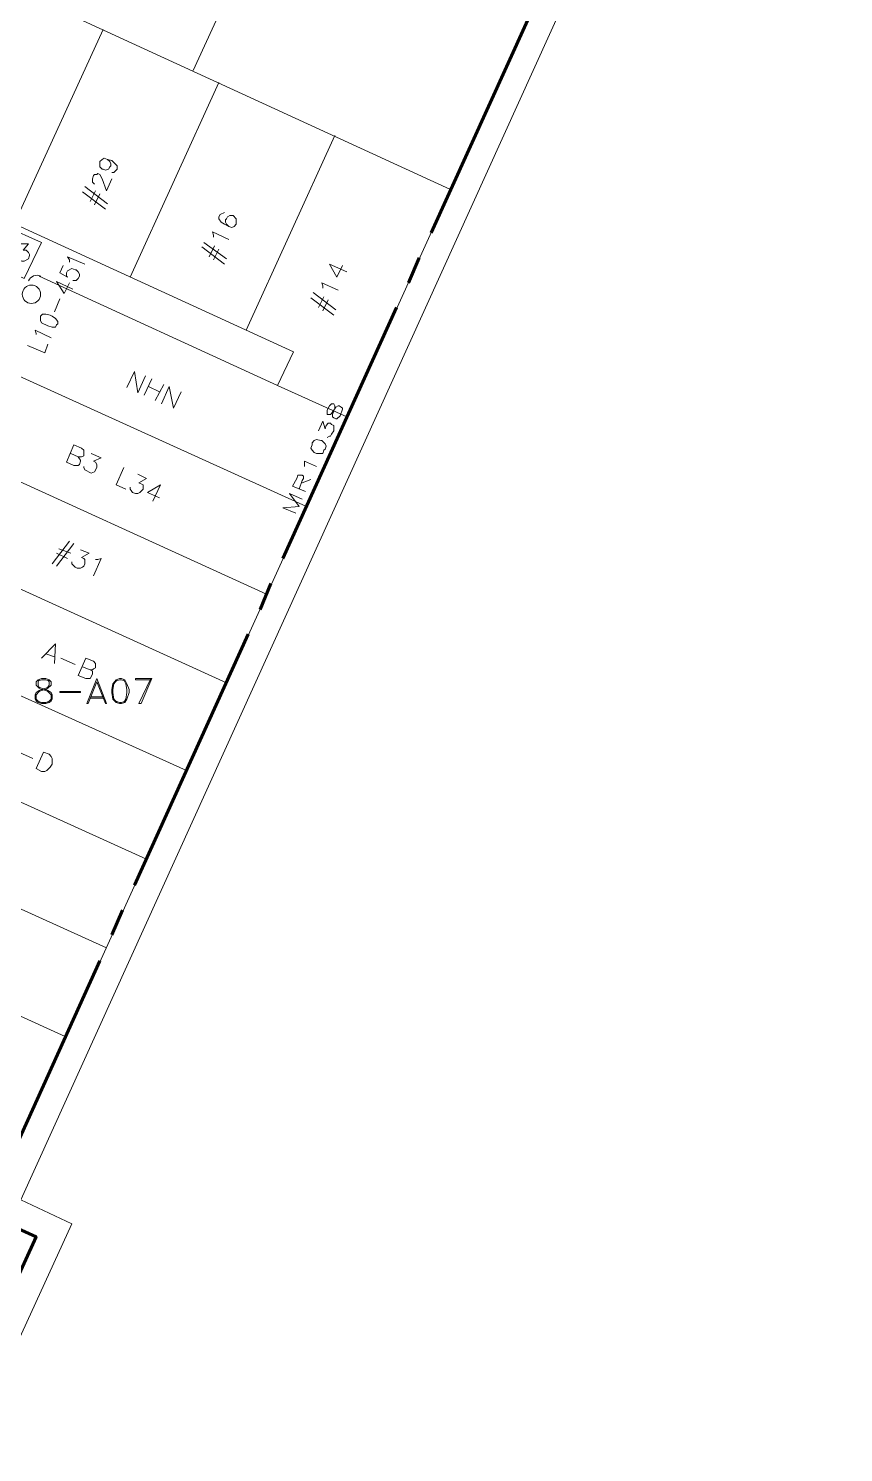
# Model space of a CAD drawing. Header units: millimetres. Extents: x 3.6 to 37.8, y 0.6 to 28.7.
# Drawn here: x 26.74 to 29.88, y 6.63 to 12.12 of the extents above; entities that cross this region are included whole.
import ezdxf

# ---------------------------------------------------------------- set-up
doc = ezdxf.new("R2010")
doc.units = ezdxf.units.MM
for name, color, linetype in [('PDF_0', 7, 'Continuous'), ('PDF_S45$BOUNDARY-NODE', 3, 'Continuous'), ('PDF_S45$Passives-TapOffs', 7, 'Continuous'), ('PDF_S45$pole', 7, 'Continuous')]:
    doc.layers.add(name, color=color, linetype=linetype)
for name, color, linetype, true_color in [('PDF_S45$Actives-Amplifier', 92, 'Continuous', 0x00b800), ('PDF_S45$Actives-NodeReceiver', 104, 'Continuous', 0x009525), ('PDF_S45$LOTS', 254, 'Continuous', 0xdcdcdc), ('PDF_S45$ROAD', 8, 'Continuous', 0x808080), ('PDF_S45$SDU', 157, 'Continuous', 0x396472)]:
    doc.layers.add(name, color=color, linetype=linetype, true_color=true_color)

msp = doc.modelspace()

# ---------------------------------------------------------------- linework, layer by layer
at = {"layer": 'PDF_0', "lineweight": 9}
msp.add_lwpolyline([(24.8509, 18.7793), (24.6007, 18.2164), (26.623, 17.2907), (26.8649, 17.3866), (27.5946, 17.0613), (27.3194, 16.4359), (29.8755, 15.2558), (28.6788, 12.4495), (28.8622, 12.3619), (26.7064, 7.6042), (26.9024, 7.5124), (26.4646, 6.5575), (26.0059, 6.7702), (23.7125, 1.8123), (22.6951, 2.2751), (22.5241, 2.3377), (17.0491, 4.8479), (16.728, 4.7562), (15.4145, 5.3691)], dxfattribs=at)
at = {"layer": 'PDF_S45$Actives-Amplifier', "lineweight": 13}
for points in [[(26.8107, 9.6098), (26.8149, 9.6015), (26.8149, 9.589), (26.8107, 9.5807), (26.8024, 9.5765), (26.7857, 9.5723), (26.7773, 9.5681), (26.7648, 9.5598), (26.7607, 9.5515), (26.7607, 9.5348), (26.7648, 9.5265), (26.7732, 9.5223), (26.7857, 9.5181), (26.8024, 9.5181), (26.8149, 9.5223), (26.8232, 9.5265), (26.8274, 9.5348), (26.8274, 9.5515), (26.8232, 9.5598), (26.8107, 9.5681), (26.8024, 9.5723), (26.7857, 9.5765), (26.7773, 9.5807), (26.7732, 9.589), (26.7732, 9.6015), (26.7773, 9.6098)], [(26.7732, 9.6057), (26.7857, 9.6098), (26.8024, 9.6098), (26.8149, 9.6057)], [(27.0776, 9.5223), (27.065, 9.5348), (27.0609, 9.5598), (27.0609, 9.5723), (27.065, 9.5932), (27.0776, 9.6098)], [(27.0734, 9.6057), (27.0859, 9.6098), (27.0942, 9.6098), (27.1067, 9.6057)], [(27.1026, 9.6098), (27.1109, 9.5932), (27.1151, 9.5723), (27.1151, 9.5598), (27.1109, 9.5348), (27.1026, 9.5223)], [(27.2068, 9.6098), (27.1484, 9.6098), (27.1484, 9.614), (27.211, 9.614), (27.1693, 9.5181), (27.161, 9.5181), (27.2068, 9.614)], [(26.7815, 9.5223), (26.7648, 9.5306)], [(26.8232, 9.5306), (26.8065, 9.5223)], [(27.0275, 9.539), (26.9733, 9.539)], [(27.0234, 9.5431), (26.9775, 9.5431)], [(27.1067, 9.5265), (27.0942, 9.5223), (27.0859, 9.5223), (27.0734, 9.5265)]]:
    msp.add_lwpolyline(points, dxfattribs=at)
for points in [[(26.7857, 9.614), (26.8024, 9.614), (26.8149, 9.6098), (26.8232, 9.6015), (26.8232, 9.589), (26.8107, 9.5765), (26.8024, 9.5723), (26.7857, 9.5681), (26.7773, 9.564), (26.7648, 9.5515), (26.7648, 9.5348), (26.7732, 9.5265), (26.7857, 9.5223), (26.8024, 9.5223), (26.8149, 9.5265), (26.8232, 9.5348), (26.8232, 9.5515), (26.8107, 9.564), (26.8024, 9.5681), (26.7857, 9.5723), (26.7773, 9.5765), (26.7648, 9.589), (26.7648, 9.6015), (26.7732, 9.6098)], [(26.9983, 9.614), (27.0359, 9.5181), (27.0317, 9.5181), (26.9983, 9.6015), (26.965, 9.5181), (26.9608, 9.5181)], [(27.0859, 9.614), (27.0942, 9.614), (27.1067, 9.6098), (27.1151, 9.5932), (27.1234, 9.5723), (27.1234, 9.5598), (27.1151, 9.5348), (27.1067, 9.5223), (27.0942, 9.5181), (27.0859, 9.5181), (27.0734, 9.5223), (27.0609, 9.5348), (27.0567, 9.5598), (27.0567, 9.5723), (27.0609, 9.5932), (27.0734, 9.6098)], [(26.8566, 9.5598), (26.8566, 9.564), (26.9358, 9.564), (26.9358, 9.5598)]]:
    msp.add_lwpolyline(points, close=True, dxfattribs=at)
at = {"layer": 'PDF_S45$Actives-NodeReceiver', "lineweight": 18}
for points in [[(27.8865, 10.6481), (27.8948, 10.6648), (27.9032, 10.6732), (27.9115, 10.6732), (27.9157, 10.6648), (27.9157, 10.6565), (27.9074, 10.6315), (27.9074, 10.6231), (27.9115, 10.6189), (27.9199, 10.6148), (27.924, 10.6148), (27.9365, 10.6273), (27.9449, 10.6523), (27.9449, 10.6565), (27.9407, 10.6606), (27.9324, 10.6648), (27.9282, 10.6648), (27.9199, 10.6606), (27.9032, 10.6356), (27.899, 10.6315), (27.8865, 10.6315)], [(27.8281, 10.5147), (27.8281, 10.523), (27.8365, 10.5314), (27.8448, 10.5355), (27.8615, 10.5314), (27.8657, 10.5314), (27.8782, 10.5189), (27.8823, 10.5105), (27.8782, 10.498), (27.874, 10.4939), (27.8698, 10.4813), (27.8448, 10.4813), (27.8365, 10.4855), (27.8281, 10.4939), (27.824, 10.5022)]]:
    msp.add_lwpolyline(points, close=True, dxfattribs=at)
for points in [[(27.8531, 10.5689), (27.8698, 10.6064), (27.8782, 10.5772), (27.8823, 10.5898), (27.8907, 10.5981), (27.899, 10.5981), (27.9032, 10.5939), (27.9115, 10.5898), (27.9115, 10.5689), (27.9032, 10.5564), (27.899, 10.5481), (27.8948, 10.5481), (27.8865, 10.5439)], [(27.7989, 10.4313), (27.7989, 10.4522), (27.8448, 10.4313)], [(27.8031, 10.3354), (27.7531, 10.3562), (27.7698, 10.3854), (27.7739, 10.3979), (27.7906, 10.3979), (27.7948, 10.3938), (27.7948, 10.3854), (27.7906, 10.3771), (27.7781, 10.3437)], [(27.824, 10.3813), (27.7906, 10.3688)], [(27.7656, 10.252), (27.7155, 10.2728), (27.7781, 10.277), (27.7406, 10.3271), (27.7906, 10.3062)]]:
    msp.add_lwpolyline(points, dxfattribs=at)
at = {"layer": 'PDF_S45$BOUNDARY-NODE', "lineweight": 60}
for points in [[(28.8122, 13.0166), (28.5453, 12.3953), (28.7288, 12.3077), (28.2868, 11.332)], [(28.2409, 11.2361), (28.1992, 11.1402)], [(28.1534, 11.0443), (27.7155, 10.0769)], [(27.6697, 9.981), (27.628, 9.8809)], [(27.5821, 9.785), (27.1443, 8.8176)], [(27.0984, 8.7217), (27.0567, 8.6258)], [(25.4555, 5.8236), (25.9559, 6.9036), (26.4146, 6.6951), (26.7648, 7.4624), (26.5688, 7.55), (27.0108, 8.5257)]]:
    msp.add_lwpolyline(points, dxfattribs=at)
at = {"layer": 'PDF_S45$LOTS', "lineweight": 0}
for points in [[(28.3619, 11.4988), (23.3539, 13.8005)], [(27.3694, 11.9575), (27.5821, 12.4203), (27.4445, 12.854)], [(26.5688, 7.55), (28.7288, 12.3077)], [(26.6814, 11.3695), (27.0234, 12.1159)], [(27.1276, 11.161), (27.4695, 11.9116)], [(27.5738, 10.9567), (27.9157, 11.7073)], [(26.5855, 10.8316), (27.8073, 10.277)], [(27.9616, 10.6231), (27.6947, 10.744)], [(26.4354, 10.4939), (27.653, 9.9393)], [(26.2811, 10.1519), (27.4987, 9.5973)], [(26.1227, 9.81), (27.3444, 9.2596)], [(25.9684, 9.4722), (27.1901, 8.9177)], [(25.8141, 9.1303), (27.0359, 8.5757)], [(25.6598, 8.7884), (26.8774, 8.2338)]]:
    msp.add_lwpolyline(points, dxfattribs=at)
at = {"layer": 'PDF_S45$Passives-TapOffs', "lineweight": 9}
msp.add_lwpolyline([(26.719, 11.1569), (26.5813, 11.2194), (26.6481, 11.357), (26.7857, 11.2945)], close=True, dxfattribs=at)
msp.add_lwpolyline([(26.6981, 11.2903), (26.7356, 11.2903), (26.7148, 11.2653), (26.7273, 11.2653), (26.7356, 11.2569), (26.7398, 11.2486), (26.7398, 11.2444), (26.7356, 11.2319), (26.719, 11.2236), (26.7106, 11.2236), (26.6981, 11.2277), (26.6981, 11.2319), (26.6939, 11.2361)], dxfattribs=at)
at = {"layer": 'PDF_S45$pole', "lineweight": 0}
for points in [[(26.9066, 11.1485), (26.9191, 11.1485), (26.9274, 11.1569), (26.9316, 11.1652), (26.9316, 11.1735), (26.9274, 11.1819), (26.9191, 11.1902), (26.9149, 11.1902), (26.9024, 11.1944), (26.8857, 11.186), (26.8816, 11.1777), (26.8816, 11.1652), (26.8857, 11.161), (26.8566, 11.1777), (26.8691, 11.2069)], [(26.8941, 11.2194), (26.8941, 11.2277), (26.8857, 11.2403), (26.9525, 11.2111)], [(26.8941, 11.1402), (26.8732, 11.0985), (26.844, 11.1443), (26.9066, 11.1152)], [(26.8566, 11.0776), (26.8357, 11.0276)], [(26.7648, 10.94), (26.7648, 10.9442), (26.7607, 10.9567), (26.8232, 10.9275)], [(26.8107, 10.9025), (26.7982, 10.8691), (26.7315, 10.8983)]]:
    msp.add_lwpolyline(points, dxfattribs=at)
msp.add_lwpolyline([(26.7815, 10.9942), (26.7815, 11.0109), (26.7898, 11.0192), (26.8024, 11.0192), (26.819, 11.0151), (26.8274, 11.0109), (26.8399, 11.0026), (26.8482, 10.9901), (26.8482, 10.9817), (26.844, 10.9776), (26.8399, 10.9692), (26.8274, 10.9692), (26.8107, 10.9734), (26.7857, 10.9859)], close=True, dxfattribs=at)
msp.add_circle((26.7471, 11.0957), 0.0354, dxfattribs=at)
at = {"layer": 'PDF_S45$ROAD', "lineweight": 0}
for points in [[(26.7773, 11.1652), (27.6947, 10.744), (27.7572, 10.8733), (22.349, 13.3544)], [(25.3846, 8.0962), (26.7648, 7.4624), (26.6898, 7.2956), (25.3096, 7.9294)]]:
    msp.add_lwpolyline(points, dxfattribs=at)
msp.add_arc((26.7679, 11.1332), 0.0354, 65.3467, 155.5884, dxfattribs=at)
at = {"layer": 'PDF_S45$SDU', "lineweight": 0}
for points in [[(27.0484, 11.6072), (27.0525, 11.5989), (27.0525, 11.5905), (27.0484, 11.5863), (27.0442, 11.578), (27.0317, 11.5738), (27.0234, 11.578), (27.0192, 11.578), (27.0108, 11.5863), (27.0108, 11.6072), (27.0192, 11.6155), (27.0275, 11.6197), (27.04, 11.6155)], [(27.4987, 11.3653), (27.4945, 11.3737), (27.4945, 11.382), (27.4987, 11.3862), (27.5029, 11.3945), (27.5112, 11.3987), (27.5237, 11.3987), (27.5362, 11.3862), (27.5362, 11.3653), (27.5279, 11.357), (27.5196, 11.3528), (27.5071, 11.357)], [(26.794, 9.3305), (26.8149, 9.3221), (26.8232, 9.3138), (26.8274, 9.3054), (26.8274, 9.2846), (26.819, 9.2721), (26.8065, 9.2596), (26.7982, 9.2554), (26.7857, 9.2554), (26.7648, 9.2679)]]:
    msp.add_lwpolyline(points, close=True, dxfattribs=at)
for points in [[(27.04, 11.6155), (27.0567, 11.6114), (27.0776, 11.5905), (27.0776, 11.578), (27.065, 11.5655), (27.0567, 11.5655)], [(26.99, 11.5196), (26.9817, 11.528), (26.9817, 11.5405), (26.9858, 11.553), (26.99, 11.5572), (26.9983, 11.5572), (27.0025, 11.5613), (27.0108, 11.5572), (27.0192, 11.5405), (27.0359, 11.4946), (27.0567, 11.5405)], [(27.0317, 11.4237), (26.9441, 11.4904)], [(27.04, 11.4446), (26.9525, 11.5113)], [(26.9942, 11.4946), (26.9733, 11.4529)], [(27.0108, 11.4821), (26.99, 11.4404)], [(27.5071, 11.357), (27.4904, 11.3653), (27.4779, 11.3737), (27.4695, 11.3862), (27.4695, 11.3945), (27.4737, 11.4029), (27.4904, 11.4112)], [(27.4487, 11.3153), (27.4487, 11.3236), (27.4445, 11.3362), (27.5071, 11.307)], [(27.4904, 11.2111), (27.4028, 11.2778)], [(27.4987, 11.2319), (27.4111, 11.2945)], [(27.4528, 11.2819), (27.432, 11.2403)], [(27.4695, 11.2694), (27.4487, 11.2277)], [(27.9449, 11.2069), (27.924, 11.161), (27.8948, 11.2111), (27.9616, 11.1819)], [(27.9199, 11.0359), (27.8323, 11.1026)], [(27.8698, 11.1193), (27.8698, 11.1277), (27.8657, 11.1402), (27.9282, 11.111)], [(27.9115, 11.0151), (27.824, 11.0818)], [(27.874, 11.086), (27.8531, 11.0443)], [(27.8907, 11.0735), (27.8698, 11.0318)], [(27.1151, 10.7357), (27.1443, 10.7982), (27.1568, 10.7149), (27.186, 10.7816)], [(27.1818, 10.7065), (27.211, 10.7691)], [(27.2402, 10.719), (27.1985, 10.7399)], [(27.2235, 10.6857), (27.2569, 10.7482)], [(27.2485, 10.6732), (27.2777, 10.7399), (27.2944, 10.6565), (27.3236, 10.719)], [(26.9274, 10.4688), (26.9316, 10.4605), (26.9358, 10.4563), (26.9358, 10.4522), (26.9316, 10.4396), (26.9274, 10.4355), (26.9108, 10.4355), (26.8816, 10.448), (26.9108, 10.5147), (26.94, 10.5022), (26.9483, 10.4939), (26.9483, 10.473), (26.94, 10.4688), (26.9274, 10.4688), (26.8983, 10.4813)], [(26.9775, 10.4813), (27.015, 10.4647), (26.9858, 10.4522), (26.9942, 10.448), (26.9983, 10.4396), (26.9983, 10.4271), (26.99, 10.4105), (26.9775, 10.4063), (26.9525, 10.4188), (26.9483, 10.4271), (26.9483, 10.4313)], [(27.1109, 10.3437), (27.0734, 10.3604), (27.1026, 10.4271)], [(27.1568, 10.4021), (27.1901, 10.3854), (27.161, 10.3688), (27.1776, 10.3604), (27.1776, 10.3437), (27.1651, 10.3312), (27.1568, 10.3271), (27.1484, 10.3271), (27.1359, 10.3312), (27.1318, 10.3396), (27.1276, 10.3437), (27.1276, 10.3521)], [(27.2402, 10.3104), (27.1943, 10.3312), (27.2444, 10.3604), (27.2152, 10.2979)], [(26.8274, 10.056), (26.8941, 10.1436)], [(26.844, 10.0477), (26.9108, 10.1352)], [(26.8983, 10.0977), (26.8524, 10.1144)], [(26.9358, 10.1102), (26.9691, 10.0977), (26.94, 10.081), (26.9483, 10.0769), (26.9525, 10.0727), (26.9525, 10.056), (26.9483, 10.0477), (26.9441, 10.0435), (26.9358, 10.0393), (26.9233, 10.0393), (26.9149, 10.0435), (26.9024, 10.056), (26.9024, 10.0644)], [(26.8857, 10.0769), (26.844, 10.0977)], [(26.9942, 10.0727), (27.0025, 10.0727), (27.015, 10.0769), (26.9858, 10.0102)], [(26.7857, 9.6932), (26.8399, 9.7475), (26.8357, 9.6724)], [(26.8357, 9.6974), (26.8024, 9.7099)], [(26.9149, 9.6682), (26.8607, 9.6932)], [(26.9733, 9.6474), (26.9817, 9.6432), (26.9817, 9.6307), (26.9733, 9.614), (26.9566, 9.614), (26.9274, 9.6265), (26.9566, 9.6932), (26.9858, 9.6807), (26.9942, 9.6724), (26.9942, 9.6557), (26.9858, 9.6515), (26.9817, 9.6474), (26.9733, 9.6474), (26.9441, 9.6599)], [(26.7523, 9.3054), (26.6981, 9.3305)]]:
    msp.add_lwpolyline(points, dxfattribs=at)

doc.saveas('drawing.dxf')
